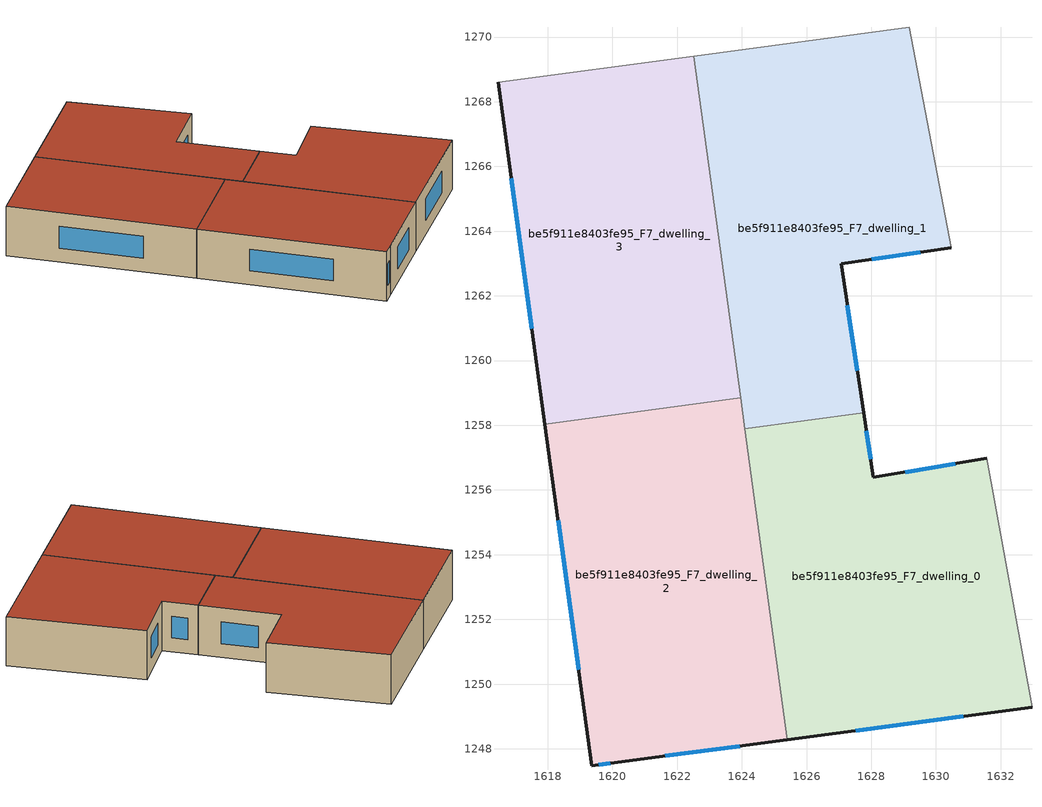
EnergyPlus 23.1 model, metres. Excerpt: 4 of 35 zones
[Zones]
be5f911e8403fe95_F7_dwelling_0
 floor to be5f911e8403fe95_F6_dwelling_0 (EU_floor_Construction): 1631.57,1256.99 1632.97,1249.28 1625.41,1248.28 1624.09,1257.89 1627.77,1258.39 1628.07,1256.39 z21
 wall outside (EU_wall_Construction): 1625.41,1248.28 1632.97,1249.28 / 1631.57,1256.99 1628.07,1256.39 1627.77,1258.39 z21:24
 wall to be5f911e8403fe95_F7_dwelling_1 (EU_wall_Construction): 1627.77,1258.39 1624.09,1257.89 z21:24
 wall adiabatic (EU_wall_Construction): 1632.97,1249.28 1631.57,1256.99 z21:24
 wall to be5f911e8403fe95_F7_dwelling_2 (EU_wall_Construction): 1624.09,1257.89 1625.41,1248.28 z21:24
 window (EU_Window_Construction): 1627.53,1248.56 1630.85,1249 / 1627.98,1256.95 1627.85,1257.83 / 1630.59,1256.82 1629.05,1256.55 z21.84:23.16
 roof outside (EU_roof_Construction): 1632.97,1249.28 1631.57,1256.99 1628.07,1256.39 1627.77,1258.39 1624.09,1257.89 1625.41,1248.28 z24
be5f911e8403fe95_F7_dwelling_1
 floor to be5f911e8403fe95_F6_dwelling_1 (EU_floor_Construction): 1629.17,1270.3 1630.47,1263.49 1627.07,1262.99 1627.77,1258.39 1624.09,1257.89 1622.52,1269.41 z21
 wall outside (EU_wall_Construction): 1627.77,1258.39 1627.07,1262.99 1630.47,1263.49 z21:24
 wall adiabatic (EU_wall_Construction): 1630.47,1263.49 1629.17,1270.3 1622.52,1269.41 z21:24
 wall to be5f911e8403fe95_F7_dwelling_3 (EU_wall_Construction): 1622.52,1269.41 1623.96,1258.86 z21:24
 wall to be5f911e8403fe95_F7_dwelling_2 (EU_wall_Construction): 1623.96,1258.86 1624.09,1257.89 z21:24
 window (EU_Window_Construction): 1628.02,1263.13 1629.52,1263.35 / 1627.57,1259.68 1627.27,1261.7 z21.84:23.16
 roof outside (EU_roof_Construction): 1627.77,1258.39 1627.07,1262.99 1630.47,1263.49 1629.17,1270.3 1622.52,1269.41 1624.09,1257.89 z24
be5f911e8403fe95_F7_dwelling_2
 floor to be5f911e8403fe95_F6_dwelling_2 (EU_floor_Construction): 1623.96,1258.86 1625.41,1248.28 1620.16,1247.58 1619.36,1247.48 1617.91,1258.03 z21
 wall outside (EU_wall_Construction): 1617.91,1258.03 1619.36,1247.48 1620.16,1247.58 1625.41,1248.28 z21:24
 wall to be5f911e8403fe95_F7_dwelling_3 (EU_wall_Construction): 1623.96,1258.86 1617.91,1258.03 z21:24
 window (EU_Window_Construction): 1621.63,1247.78 1623.94,1248.08 / 1619.58,1247.51 1619.94,1247.55 / 1618.32,1255.07 1618.95,1250.44 z21.84:23.16
 roof outside (EU_roof_Construction): 1625.41,1248.28 1623.96,1258.86 1617.91,1258.03 1619.36,1247.48 1620.16,1247.58 z24
be5f911e8403fe95_F7_dwelling_3
 floor to be5f911e8403fe95_F6_dwelling_3 (EU_floor_Construction): 1622.52,1269.41 1623.96,1258.86 1617.91,1258.03 1616.46,1268.6 z21
 wall outside (EU_wall_Construction): 1616.46,1268.6 1617.91,1258.03 z21:24
 wall adiabatic (EU_wall_Construction): 1622.52,1269.41 1616.46,1268.6 z21:24
 window (EU_Window_Construction): 1616.87,1265.64 1617.51,1260.99 z21.84:23.16
 roof outside (EU_roof_Construction): 1623.96,1258.86 1622.52,1269.41 1616.46,1268.6 1617.91,1258.03 z24
[Building]
EU S2 Campaign: North Axis=0; Terrain=City; Solar Distribution=FullExterior
[Site:Location]
Lyon-Bron: Latitude=45.75; Longitude=5; Time Zone=1; Elevation=198
[SizingPeriod:WeatherFileDays]
AnnualSizingPeriod: Begin Month=1; Begin Day of Month=1; End Month=12; End Day of Month=31; Day of Week for Start Day=Monday; Use Weather File Daylight Saving Period=No; Use Weather File Rain and Snow Indicators=No
[MATERIAL]
EU_InternalMass_Material: Roughness=MediumRough; Thickness=0.1; Conductivity=1; Density=1800; Specific Heat=900; Thermal Absorptance=0.9; Solar Absorptance=0.7; Visible Absorptance=0.7
[MATERIAL:NOMASS] Roughness=MediumRough; Thermal Absorptance=0.9; Solar Absorptance=0.7; Visible Absorptance=0.7
Name | Thermal Resistance
EU_wall_NoMass | 0.776494
EU_roof_NoMass | 0.486893
EU_floor_NoMass | 0.421597
[WINDOWMATERIAL:SIMPLEGLAZINGSYSTEM]
EU_Window_SimpleGlazing: UFactor=4.24961; Solar Heat Gain Coefficient=0.83; Visible Transmittance=0.83
[CONSTRUCTION]
EU_wall_Construction: EU_wall_NoMass
EU_roof_Construction: EU_roof_NoMass
EU_floor_Construction: EU_floor_NoMass
EU_Window_Construction: EU_Window_SimpleGlazing
EU_InternalMass_Construction: EU_InternalMass_Material
[ZONE] Type=1; Multiplier=1; Ceiling Height=autocalculate; Floor Area=autocalculate; Part of Total Floor Area=Yes
Name | Volume
be5f911e8403fe95_F7_dwelling_0 | 195.253
be5f911e8403fe95_F7_dwelling_1 | 195.238
be5f911e8403fe95_F7_dwelling_2 | 195.232
be5f911e8403fe95_F7_dwelling_3 | 195.251
[INTERNALMASS] Construction=EU_InternalMass_Construction
Name | Zone or ZoneList | Surface Area
be5f911e8403fe95_F7_dwelling_0_EU_InternalMass | be5f911e8403fe95_F7_dwelling_0 | 65.0841
be5f911e8403fe95_F7_dwelling_1_EU_InternalMass | be5f911e8403fe95_F7_dwelling_1 | 65.0797
be5f911e8403fe95_F7_dwelling_2_EU_InternalMass | be5f911e8403fe95_F7_dwelling_2 | 65.0777
be5f911e8403fe95_F7_dwelling_3_EU_InternalMass | be5f911e8403fe95_F7_dwelling_3 | 65.0834
[OTHEREQUIPMENT] Fuel Type=Electricity; Design Level Calculation Method=Watts/Area; Power per Zone Floor Area=1; Fraction Latent=0; Fraction Radiant=0; Fraction Lost=0; Carbon Dioxide Generation Rate=0; EndUse Subcategory=EU_Step8_InternalGains
Name | Zone or ZoneList or Space or SpaceList | Schedule
EU_Step8_InternalGain_be5f911e8403fe95_F7_dwelling_0_f000 | be5f911e8403fe95_F7_dwelling_0 | EU_Step8_GainSchedule_be5f911e8403fe95_F7_dwelling_0_f000
EU_Step8_InternalGain_be5f911e8403fe95_F7_dwelling_1_f000 | be5f911e8403fe95_F7_dwelling_1 | EU_Step8_GainSchedule_be5f911e8403fe95_F7_dwelling_1_f000
EU_Step8_InternalGain_be5f911e8403fe95_F7_dwelling_2_f000 | be5f911e8403fe95_F7_dwelling_2 | EU_Step8_GainSchedule_be5f911e8403fe95_F7_dwelling_2_f000
EU_Step8_InternalGain_be5f911e8403fe95_F7_dwelling_3_f000 | be5f911e8403fe95_F7_dwelling_3 | EU_Step8_GainSchedule_be5f911e8403fe95_F7_dwelling_3_f000
[ZONEVENTILATION:DESIGNFLOWRATE] Schedule=EU_AlwaysOn; Design Flow Rate Calculation Method=AirChanges/Hour; Air Changes per Hour=0.693814; Ventilation Type=Natural; Fan Pressure Rise=0; Fan Total Efficiency=1; Constant Term Coefficient=1; Temperature Term Coefficient=0; Velocity Term Coefficient=0; Velocity Squared Term Coefficient=0; Minimum Indoor Temperature=-100; Maximum Indoor Temperature=100; Delta Temperature=-100; Minimum Outdoor Temperature=-100; Maximum Outdoor Temperature=100; Maximum Wind Speed=40
Name | Zone or ZoneList or Space or SpaceList
EU_ConstantAir_be5f911e8403fe95_F7_dwelling_0 | be5f911e8403fe95_F7_dwelling_0
EU_ConstantAir_be5f911e8403fe95_F7_dwelling_1 | be5f911e8403fe95_F7_dwelling_1
EU_ConstantAir_be5f911e8403fe95_F7_dwelling_2 | be5f911e8403fe95_F7_dwelling_2
EU_ConstantAir_be5f911e8403fe95_F7_dwelling_3 | be5f911e8403fe95_F7_dwelling_3
[HVACTEMPLATE:THERMOSTAT] Constant Heating Setpoint=20; Constant Cooling Setpoint=50
EU_HeatOnly_be5f911e8403fe95_F0_dwelling_0; EU_HeatOnly_be5f911e8403fe95_F0_dwelling_1; EU_HeatOnly_be5f911e8403fe95_F0_dwelling_2; EU_HeatOnly_be5f911e8403fe95_F0_dwelling_3; EU_HeatOnly_be5f911e8403fe95_F0_dwelling_4; EU_HeatOnly_be5f911e8403fe95_F1_dwelling_0; EU_HeatOnly_be5f911e8403fe95_F1_dwelling_1; EU_HeatOnly_be5f911e8403fe95_F1_dwelling_2; EU_HeatOnly_be5f911e8403fe95_F1_dwelling_3; EU_HeatOnly_be5f911e8403fe95_F1_dwelling_4; EU_HeatOnly_be5f911e8403fe95_F2_dwelling_0; EU_HeatOnly_be5f911e8403fe95_F2_dwelling_1; EU_HeatOnly_be5f911e8403fe95_F2_dwelling_2; EU_HeatOnly_be5f911e8403fe95_F2_dwelling_3; EU_HeatOnly_be5f911e8403fe95_F2_dwelling_4; EU_HeatOnly_be5f911e8403fe95_F3_dwelling_0; EU_HeatOnly_be5f911e8403fe95_F3_dwelling_1; EU_HeatOnly_be5f911e8403fe95_F3_dwelling_2; EU_HeatOnly_be5f911e8403fe95_F3_dwelling_3; EU_HeatOnly_be5f911e8403fe95_F4_dwelling_0; EU_HeatOnly_be5f911e8403fe95_F4_dwelling_1; EU_HeatOnly_be5f911e8403fe95_F4_dwelling_2; EU_HeatOnly_be5f911e8403fe95_F4_dwelling_3; EU_HeatOnly_be5f911e8403fe95_F5_dwelling_0; EU_HeatOnly_be5f911e8403fe95_F5_dwelling_1; EU_HeatOnly_be5f911e8403fe95_F5_dwelling_2; EU_HeatOnly_be5f911e8403fe95_F5_dwelling_3; EU_HeatOnly_be5f911e8403fe95_F6_dwelling_0; EU_HeatOnly_be5f911e8403fe95_F6_dwelling_1; EU_HeatOnly_be5f911e8403fe95_F6_dwelling_2; EU_HeatOnly_be5f911e8403fe95_F6_dwelling_3; EU_HeatOnly_be5f911e8403fe95_F7_dwelling_0; EU_HeatOnly_be5f911e8403fe95_F7_dwelling_1; EU_HeatOnly_be5f911e8403fe95_F7_dwelling_2; EU_HeatOnly_be5f911e8403fe95_F7_dwelling_3
[HVACTEMPLATE:ZONE:IDEALLOADSAIRSYSTEM] System Availability Schedule=EU_AlwaysOn; Maximum Heating Supply Air Temperature=50; Minimum Cooling Supply Air Temperature=13; Maximum Heating Supply Air Humidity Ratio=0.0156; Minimum Cooling Supply Air Humidity Ratio=0.0077; Heating Limit=NoLimit; Cooling Limit=NoLimit; Heating Availability Schedule=EU_AlwaysOn; Cooling Availability Schedule=EU_CoolingOff; Dehumidification Control Type=ConstantSensibleHeatRatio; Cooling Sensible Heat Ratio=0.7; Dehumidification Setpoint=60; Humidification Control Type=None; Humidification Setpoint=30; Outdoor Air Method=None; Outdoor Air Flow Rate per Person=0.00944; Outdoor Air Flow Rate per Zone Floor Area=0; Outdoor Air Flow Rate per Zone=0; Demand Controlled Ventilation Type=None; Outdoor Air Economizer Type=NoEconomizer; Heat Recovery Type=None; Sensible Heat Recovery Effectiveness=0.7; Latent Heat Recovery Effectiveness=0.65
Name | Template Thermostat
be5f911e8403fe95_F7_dwelling_0 | EU_HeatOnly_be5f911e8403fe95_F7_dwelling_0
be5f911e8403fe95_F7_dwelling_1 | EU_HeatOnly_be5f911e8403fe95_F7_dwelling_1
be5f911e8403fe95_F7_dwelling_2 | EU_HeatOnly_be5f911e8403fe95_F7_dwelling_2
be5f911e8403fe95_F7_dwelling_3 | EU_HeatOnly_be5f911e8403fe95_F7_dwelling_3
[SIZING:ZONE] Zone Cooling Design Supply Air Temperature Input Method=SupplyAirTemperature; Zone Cooling Design Supply Air Temperature=13; Zone Heating Design Supply Air Temperature Input Method=SupplyAirTemperature; Zone Heating Design Supply Air Temperature=50; Zone Cooling Design Supply Air Humidity Ratio=0.008; Zone Heating Design Supply Air Humidity Ratio=0.008; Cooling Design Air Flow Method=DesignDay; Cooling Design Air Flow Rate=0; Cooling Minimum Air Flow per Zone Floor Area=0.000762; Cooling Minimum Air Flow=0; Cooling Minimum Air Flow Fraction=0.2; Heating Design Air Flow Method=DesignDay; Heating Design Air Flow Rate=0; Heating Maximum Air Flow per Zone Floor Area=0.002032; Heating Maximum Air Flow=0.141576; Heating Maximum Air Flow Fraction=0.3; Account for Dedicated Outdoor Air System=No; Dedicated Outdoor Air System Control Strategy=NeutralSupplyAir; Dedicated Outdoor Air Low Setpoint Temperature for Design=autosize; Dedicated Outdoor Air High Setpoint Temperature for Design=autosize; Zone Load Sizing Method=Sensible Load Only No Latent Load; Zone Latent Cooling Design Supply Air Humidity Ratio Input Method=HumidityRatioDifference; Zone Cooling Design Supply Air Humidity Ratio Difference=0.005; Zone Latent Heating Design Supply Air Humidity Ratio Input Method=HumidityRatioDifference; Zone Humidification Design Supply Air Humidity Ratio Difference=0.005
be5f911e8403fe95_F7_dwelling_0; be5f911e8403fe95_F7_dwelling_1; be5f911e8403fe95_F7_dwelling_2; be5f911e8403fe95_F7_dwelling_3
[SCHEDULE:CONSTANT]
Name | Hourly Value
EU_AlwaysOn | 1
EU_CoolingOff | 0
[SCHEDULE:FILE] Column Number=1; Rows to Skip at Top=0; Number of Hours of Data=8760; Column Separator=Comma; Interpolate to Timestep=No; Minutes per Item=60; Adjust Schedule for Daylight Savings=Yes
Name | File
EU_Step8_GainSchedule_be5f911e8403fe95_F7_dwelling_0_f000 | ../../schedules/be5f911e8403fe95/be5f911e8403fe95_F7_dwelling_0_f000_gain.csv
EU_Step8_GainSchedule_be5f911e8403fe95_F7_dwelling_1_f000 | ../../schedules/be5f911e8403fe95/be5f911e8403fe95_F7_dwelling_1_f000_gain.csv
EU_Step8_GainSchedule_be5f911e8403fe95_F7_dwelling_2_f000 | ../../schedules/be5f911e8403fe95/be5f911e8403fe95_F7_dwelling_2_f000_gain.csv
EU_Step8_GainSchedule_be5f911e8403fe95_F7_dwelling_3_f000 | ../../schedules/be5f911e8403fe95/be5f911e8403fe95_F7_dwelling_3_f000_gain.csv
